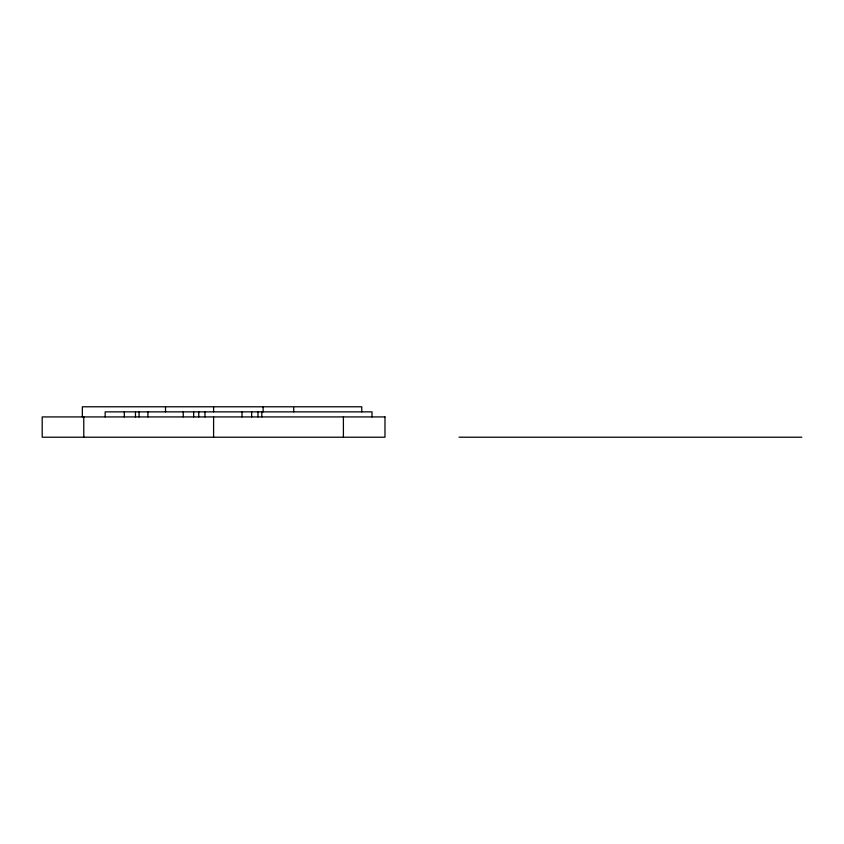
<?xml version="1.0" encoding="UTF-8"?>
<svg xmlns="http://www.w3.org/2000/svg" width="844" height="844" viewBox="0 0 844 844"><rect width="100%" height="100%" fill="white"/><g stroke="black" fill="none" stroke-linecap="round" stroke-linejoin="round"><path stroke-width="1.27" d="M294.619 406.787L361.759 406.787L361.759 411.861M459.02 437.213L801.8 437.213M372.004 416.925L372.004 411.861L105.162 411.861L105.162 416.925M343.402 416.925L343.402 437.213M293.723 411.861L293.723 406.787L82.353 406.787L82.353 416.925M263.117 406.787L263.117 411.861M261.809 411.861L261.809 416.925M257.99 411.861L257.99 416.925M251.649 411.861L251.649 416.925M242.028 411.861L242.028 416.925M213.595 406.787L213.595 411.861M213.595 416.925L213.595 437.213M204.965 411.861L204.965 416.925M198.762 411.861L198.762 416.925M193.656 411.861L193.656 416.925M183.243 411.861L183.243 416.925M165.519 406.787L165.519 411.861M147.89 411.861L147.89 416.925M139.091 411.861L139.091 416.925M135.473 411.861L135.473 416.925M124.311 411.861L124.311 416.925M83.778 416.925L83.778 437.213M384.98 416.925L42.2 416.925L42.2 437.213L384.98 437.213L384.98 416.925"/></g></svg>
